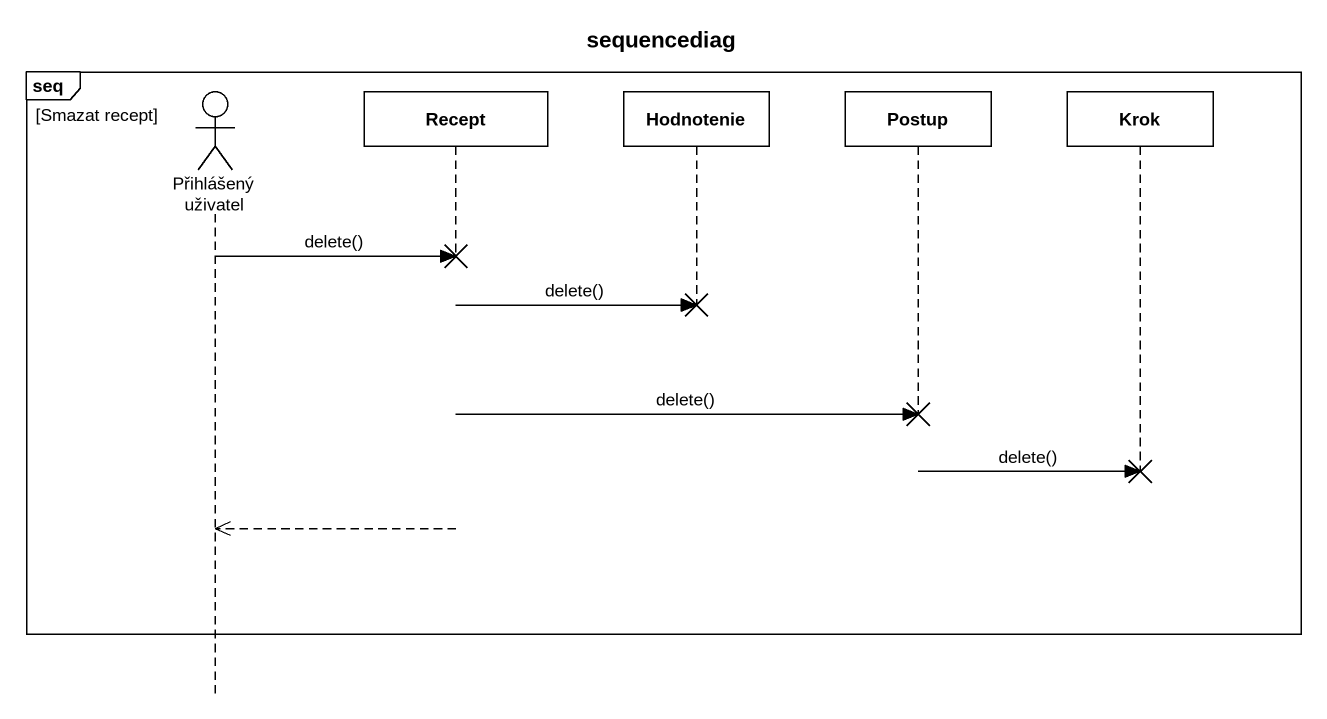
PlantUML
@startuml
title sequencediag
hide footbox
actor "Přihlášený uživatel" as Přihlášený_uživatel
participant Recept
participant Hodnotenie
participant Postup
participant Krok

group seq [Smazat recept]
  Přihlášený_uživatel -> Recept !! : delete()
  Recept -> Hodnotenie !! : delete()
  Recept -> Postup !! : delete()
  Postup -> Krok !! : delete()
  Recept -->> Přihlášený_uživatel
end
@enduml
